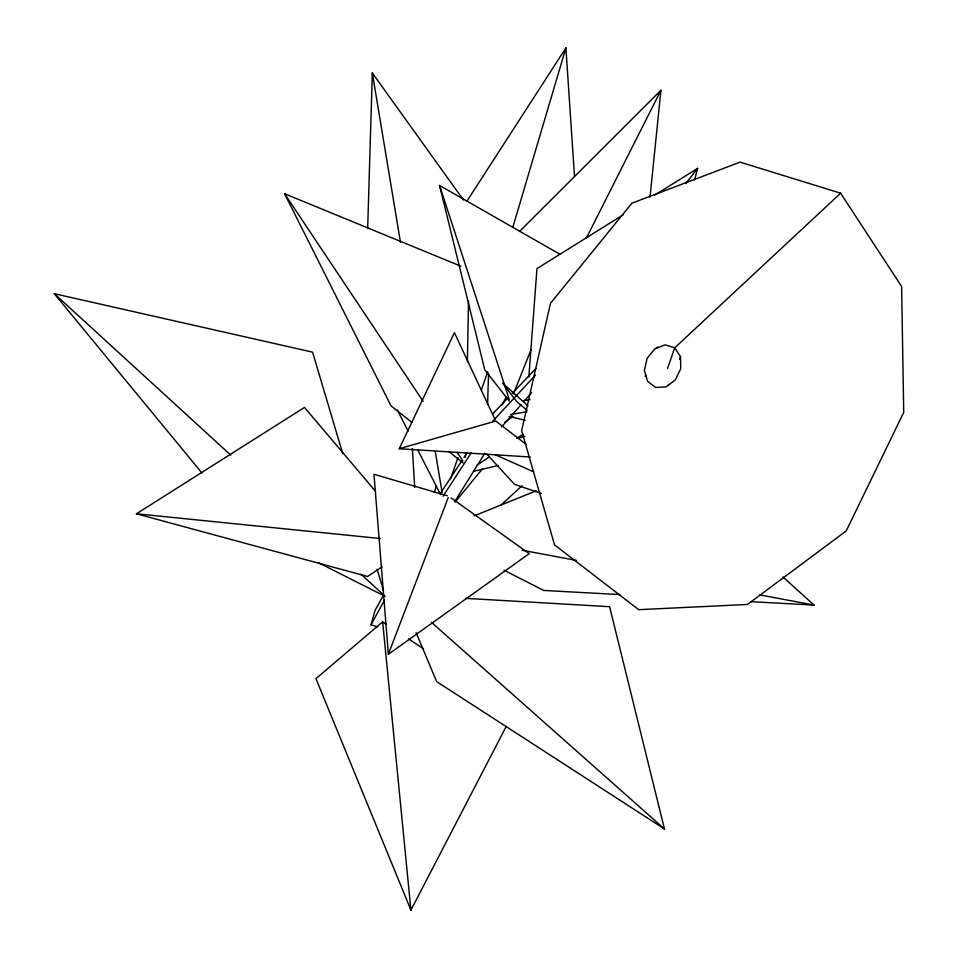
<?xml version="1.0" encoding="UTF-8"?>
<svg xmlns="http://www.w3.org/2000/svg" width="958" height="958" viewBox="0 0 958 958"><rect width="100%" height="100%" fill="white"/><g stroke="black" fill="none" stroke-linecap="round" stroke-linejoin="round"><path stroke-width="1.44" d="M465.552 457.253L465.636 452.787M467.372 361.932L468.534 300.86M367.668 228.555L372.327 73L463.468 199.994M487.586 404.599L488.544 373.369M528.852 376.973L536.959 268.623L622.975 214.927M650.027 197.168L660.924 90.28L519.499 231.477M694.622 179.864L697.616 168.345L654.601 195.192M377.871 626.867L371.045 624.796L374.997 610.557L383.583 594.93M434.297 492.604L436.429 485.431M512.841 227.214L565.903 47.9L574.489 176.092M450.643 478.784L457.96 457.649M481.371 389.978L487.706 371.656M667.534 368.447L674.743 347.814L840.621 193.193L901.61 286.478L903.717 412.383L846.237 530.924L747.456 604.474L638.699 609.671L554.526 544.874L521.643 430.645L550.503 303.255L631.933 203.168L740.079 162.13L840.621 193.193M451.146 497.932L529.259 553.652L388.361 654.278L448.212 497.609M513.452 393.882L531.043 349.67M645.74 375.057L645.249 376.231L646.183 376.626M657.02 347.958L657.344 347.179L658.17 347.514M668.876 384.709L667.822 385.499M679.438 359.358L680.539 356.687L674.743 347.814L665.175 344.856L654.889 348.76L647.141 358.292L644.399 370.411L647.524 381.272L655.535 387.439L665.882 386.948L675.282 379.943L680.743 368.674L680.539 356.687M530.337 457.014L399.246 448.727L454.427 332.666L495.118 419.7M502.112 405.138L506.147 397.139M586.224 238.374L660.924 90.28M386.373 624.293L382.649 621.85L315.936 678.647L410.934 910.1L506.243 726.415M371.045 624.796L384.589 599.912M454.942 501.202L484.868 453.23M466.929 201.18L565.903 47.9M443.039 496.232L471.228 452.883M440.177 493.669L461.528 461.229M463.995 457.481L467.288 452.499M685.712 183.637L697.616 168.345M455.074 502.148L482.521 468.713M501.597 426.861L521.008 404.731M523.918 401.414L531.69 392.552M492.807 421.113L535.498 375.069M492.747 413.808L508.183 397.606M512.302 393.283L535.977 368.435M501.13 504.974L522.05 485.754M504.674 422.502L513.105 416.287M477.156 465.073L489.538 456.738M516.793 438.405L522.984 434.225M382.206 566.765L367.549 576.488L136.443 513.787L304.488 407.437L375.596 491.394M474.078 515.871L536.205 490.819M517.727 438.345L524.912 436.273M399.246 448.727L495.741 421.041L526.182 444.392M473.491 471.348L498.208 465.492M510.674 414.479L526.852 411.82M524.146 400.516L530.025 399.594M619.874 594.571L543.725 590.451L504.04 570.226M751.288 601.684L814.001 605.073L782.973 576.979M465.504 598.343L609.599 606.701L664.469 829.005L436.644 681.605L416.107 632.639M136.443 513.787L380.194 538.516M522.206 550.227L576.453 560.418M759.754 594.882L814.001 605.073M202.018 473.084L54.283 293.687L312.559 352.137L342.724 453.553M509.153 416.467L525.176 420.215M447.338 495.801L373.967 474.27L388.361 654.278M541.318 493.502L514.578 484.377L486.76 454.116M411.94 422.394L391.008 405.845L284.598 193.732L460.87 266.192M495.406 454.787L533.51 471.803M318.727 562.861L385.212 596.391M509.249 401.019L484.772 369.848L439.566 185.457L559.568 254.062M408.659 638.998L423.52 648.794M449.134 451.817L463.085 462.858M527.128 410.299L516.817 401.677L502.495 383.104L527.954 405.857M431.363 622.245L664.469 829.005M54.283 293.687L230.782 455.134M360.95 574.189L384.11 595.385M284.598 193.732L423.113 401.306M457.122 452.272L462.93 460.966M397.331 410.012L408.156 431.172M417.628 449.685L440.62 494.651M439.566 185.457L509.237 399.342M377.141 569.256L383.511 590.679M372.327 73L400.48 242.302M435.255 451.35L442.105 492.58M382.649 621.85L410.934 910.1M412.395 448.536L414.67 487.371"/></g></svg>
